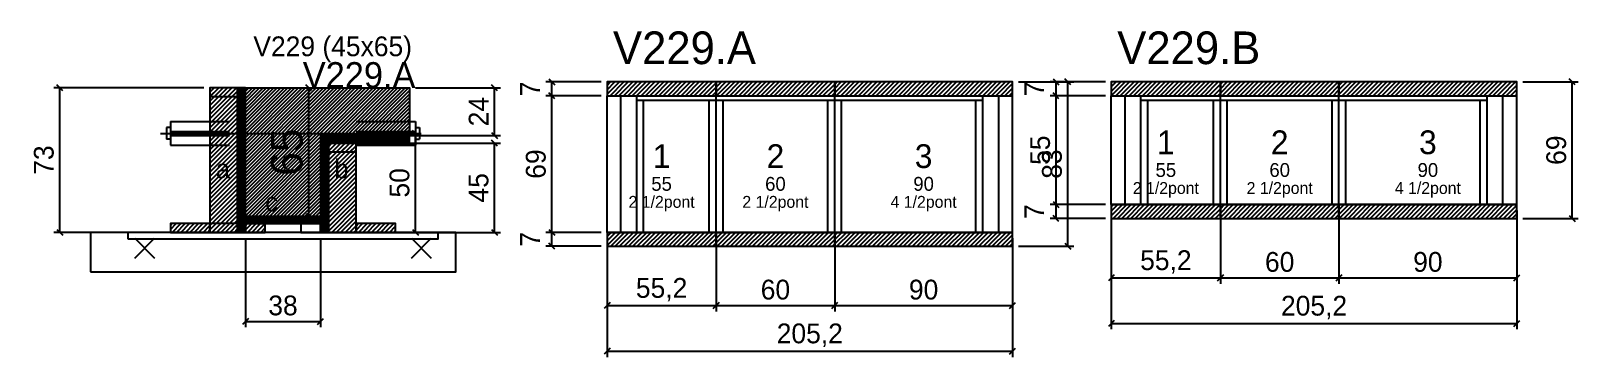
# Model space of a CAD drawing. Extents: x -69 to 714, y -132 to 33.
import ezdxf
from ezdxf.enums import TextEntityAlignment as Align

# ---------------------------------------------------------------- set-up
doc = ezdxf.new("R2010")
doc.units = 0
for name, color, linetype in [('5', 5, 'Continuous'), ('barrote', 126, 'Continuous'), ('CONCRETO', 251, 'Continuous'), ('COTA', 241, 'Continuous'), ('Cota Seção (2x)', 241, 'Continuous'), ('detalhes', 7, 'Continuous'), ('Hachura', 251, 'Continuous'), ('Madeira', 126, 'Continuous'), ('NOMENCLATURA', 7, 'Continuous'), ('Painéis', 200, 'Continuous'), ('presilha', 224, 'Continuous'), ('SARR_2.2x7', 40, 'Continuous'), ('SARR_3.5x7', 81, 'Continuous'), ('SCO-___-LAJ', 224, 'Continuous'), ('TENSOR', 224, 'Continuous'), ('texto', 7, 'Continuous'), ('Texto Seção', 7, 'Continuous')]:
    doc.layers.add(name, color=color, linetype=linetype)
doc.dimstyles.new('PAINEL', dxfattribs={"dimtxt": 10, "dimasz": 3, "dimexe": 3, "dimexo": 3, "dimgap": 3, "dimtad": 1, "dimblk": 'OBLIQUE', "dimblk1": 'OBLIQUE', "dimcen": 2.5, "dimclrd": 4, "dimclre": 4, "dimclrt": 240, "dimazin": 3, "dimtfac": 1, "dimtmove": 0, "dimatfit": 3})
doc.dimstyles.new('SECAO2X', dxfattribs={"dimtxt": 16, "dimasz": 3, "dimexe": 3, "dimexo": 3, "dimgap": 3, "dimtad": 1, "dimblk": 'OBLIQUE', "dimblk1": 'OBLIQUE', "dimcen": 2.5, "dimclrd": 4, "dimclre": 4, "dimclrt": 240, "dimazin": 3, "dimtfac": 1, "dimtmove": 0, "dimatfit": 3})

# ---------------------------------------------------------------- blocks, each defined once
blk = doc.blocks.new('_OBLIQUE')
at = {"color": 0, "linetype": 'BYBLOCK'}
blk.add_line((-0.5, -0.5), (0.5, 0.5), dxfattribs=at)

msp = doc.modelspace()

# ---------------------------------------------------------------- hatches: boundary and pattern name
at = {"layer": 'COTA'}
h = msp.add_hatch(dxfattribs=at)
h.set_pattern_fill('ANSI31', scale=0.4)
h.paths.add_polyline_path([(40, -61), (40, 4), (123, 4), (123, -20), (78, -20), (78, -61)])
h = msp.add_hatch(dxfattribs=at)
h.set_pattern_fill('ANSI31', scale=0.5)
h.paths.add_polyline_path([(223, 0), (278.2, 0), (278.2, 7), (223, 7)])
h = msp.add_hatch(dxfattribs=at)
h.set_pattern_fill('ANSI31', scale=0.5)
h.paths.add_polyline_path([(278.2, 0), (338.2, 0), (338.2, 7), (278.2, 7)])
h = msp.add_hatch(dxfattribs=at)
h.set_pattern_fill('ANSI31', scale=0.5)
h.paths.add_polyline_path([(338.2, 0), (428.2, 0), (428.2, 7), (338.2, 7)])
h = msp.add_hatch(dxfattribs=at)
h.set_pattern_fill('ANSI31', scale=0.5)
h.paths.add_polyline_path([(478.2, 0), (533.4, 0), (533.4, 7), (478.2, 7)])
h = msp.add_hatch(dxfattribs=at)
h.set_pattern_fill('ANSI31', scale=0.5)
h.paths.add_polyline_path([(533.4, 0), (593.4, 0), (593.4, 7), (533.4, 7)])
h = msp.add_hatch(dxfattribs=at)
h.set_pattern_fill('ANSI31', scale=0.5)
h.paths.add_polyline_path([(593.4, 0), (683.4, 0), (683.4, 7), (593.4, 7)])
h = msp.add_hatch(dxfattribs=at)
h.set_pattern_fill('ANSI31', scale=0.5)
h.paths.add_polyline_path([(478.2, -62), (533.4, -62), (533.4, -55), (478.2, -55)])
h = msp.add_hatch(dxfattribs=at)
h.set_pattern_fill('ANSI31', scale=0.5)
h.paths.add_polyline_path([(533.4, -62), (593.4, -62), (593.4, -55), (533.4, -55)])
h = msp.add_hatch(dxfattribs=at)
h.set_pattern_fill('ANSI31', scale=0.5)
h.paths.add_polyline_path([(593.4, -62), (683.4, -62), (683.4, -55), (593.4, -55)])
h = msp.add_hatch(dxfattribs=at)
h.set_pattern_fill('ANSI31', scale=0.5)
h.paths.add_polyline_path([(223, -76), (278.2, -76), (278.2, -69), (223, -69)])
h = msp.add_hatch(dxfattribs=at)
h.set_pattern_fill('ANSI31', scale=0.5)
h.paths.add_polyline_path([(278.2, -76), (338.2, -76), (338.2, -69), (278.2, -69)])
h = msp.add_hatch(dxfattribs=at)
h.set_pattern_fill('ANSI31', scale=0.5)
h.paths.add_polyline_path([(338.2, -76), (428.2, -76), (428.2, -69), (338.2, -69)])
at = {"layer": 'Hachura'}
h = msp.add_hatch(dxfattribs=at)
h.set_pattern_fill('ANSI31', scale=0.5)
h.paths.add_polyline_path([(22, -69), (36, -69), (36, 4), (22, 4)])
h = msp.add_hatch(dxfattribs=at)
h.set_pattern_fill('ANSI31', scale=0.5)
h.paths.add_polyline_path([(22, -0.4), (36, -0.4), (36, 4), (22, 4)])
h = msp.add_hatch(dxfattribs=at)
h.set_pattern_fill('SOLID')
h.paths.add_polyline_path([(36, -69), (40, -69), (40, 4), (36, 4)])
h = msp.add_hatch(dxfattribs=at)
h.set_pattern_fill('SOLID')
h.paths.add_polyline_path([(78, -24), (123, -24), (123, -20), (78, -20)])
h = msp.add_hatch(dxfattribs=at)
h.set_pattern_fill('SOLID')
h.paths.add_polyline_path([(78, -69), (82, -69), (82, -24), (78, -24)])
h = msp.add_hatch(dxfattribs=at)
h.set_pattern_fill('ANSI31', scale=0.5)
h.paths.add_polyline_path([(82, -69), (96, -69), (96, -24), (82, -24)])
h = msp.add_hatch(dxfattribs=at)
h.set_pattern_fill('ANSI31', scale=0.5)
h.paths.add_polyline_path([(82, -28.4), (96, -28.4), (96, -24), (82, -24)])
h = msp.add_hatch(dxfattribs=at)
h.set_pattern_fill('SOLID')
h.paths.add_polyline_path([(40, -64.6), (78, -64.6), (78, -61), (40, -61)])
h = msp.add_hatch(dxfattribs=at)
h.set_pattern_fill('ANSI31', scale=0.5)
h.paths.add_polyline_path([(2, -69), (22, -69), (22, -64.6), (2, -64.6)])
h = msp.add_hatch(dxfattribs=at)
h.set_pattern_fill('ANSI31', scale=0.5)
h.paths.add_polyline_path([(40, -69), (50, -69), (50, -64.6), (40, -64.6)])
h = msp.add_hatch(dxfattribs=at)
h.set_pattern_fill('ANSI31', scale=0.5)
h.paths.add_polyline_path([(96, -69), (116, -69), (116, -64.6), (96, -64.6)])

# ---------------------------------------------------------------- linework, layer by layer
for p, q in [((2, -13), (32, -13)), ((2, -13), (2, -25)), ((96, -13), (126, -13)), ((126, -13), (126, -25)), ((0, -16), (0, -22)), ((2, -16), (0, -16)), ((2, -22), (0, -22)), ((2, -18), (32, -18)), ((2, -20), (32, -20)), ((96, -18), (126, -18)), ((96, -20), (126, -20)), ((126, -16), (128, -16)), ((126, -22), (128, -22)), ((128, -16), (128, -22)), ((2, -25), (32, -25)), ((96, -25), (126, -25))]:
    msp.add_line(p, q)
at = {"layer": 'barrote'}
msp.add_lwpolyline([(-38.5, -89), (146.5, -89), (146.5, -69), (-38.5, -69)], close=True, dxfattribs=at)
at = {"layer": 'CONCRETO'}
msp.add_lwpolyline([(40, -61), (40, 4), (123, 4), (123, -20), (78, -20), (78, -61)], close=True, dxfattribs=at)
at = {"layer": 'Madeira'}
for points in [[(22, -69), (36, -69), (36, 4), (22, 4)], [(22, -0.4), (36, -0.4), (36, 4), (22, 4)], [(82, -69), (96, -69), (96, -24), (82, -24)], [(82, -28.4), (96, -28.4), (96, -24), (82, -24)], [(2, -69), (22, -69), (22, -64.6), (2, -64.6)], [(22, -69), (36, -69), (36, -64.6), (22, -64.6)], [(40, -69), (50, -69), (50, -64.6), (40, -64.6)], [(68, -69), (78, -69), (78, -64.6), (68, -64.6)], [(96, -69), (116, -69), (116, -64.6), (96, -64.6)]]:
    msp.add_lwpolyline(points, close=True, dxfattribs=at)
at = {"layer": 'Painéis'}
for p, q in [((223, 0), (278.2, 0)), ((223, -69), (223, 0)), ((278.2, -69), (278.2, 0)), ((278.2, -69), (278.2, 0)), ((278.2, 0), (338.2, 0)), ((278.2, -69), (278.2, 0)), ((338.2, -69), (338.2, 0)), ((338.2, -69), (338.2, 0)), ((338.2, 0), (428.2, 0)), ((338.2, -69), (338.2, 0)), ((428.2, -69), (428.2, 0)), ((478.2, 0), (533.4, 0)), ((478.2, -55), (478.2, 0)), ((533.4, -55), (533.4, 0)), ((533.4, -55), (533.4, 0)), ((533.4, 0), (593.4, 0)), ((533.4, -55), (533.4, 0)), ((593.4, -55), (593.4, 0)), ((593.4, -55), (593.4, 0)), ((593.4, 0), (683.4, 0)), ((593.4, -55), (593.4, 0)), ((683.4, -55), (683.4, 0)), ((478.2, -55), (533.4, -55)), ((533.4, -55), (593.4, -55)), ((593.4, -55), (683.4, -55)), ((223, -69), (278.2, -69)), ((278.2, -69), (338.2, -69)), ((338.2, -69), (428.2, -69))]:
    msp.add_line(p, q, dxfattribs=at)
for points in [[(36, -69), (40, -69), (40, 4), (36, 4)], [(78, -24), (123, -24), (123, -20), (78, -20)], [(78, -69), (82, -69), (82, -24), (78, -24)], [(40, -64.6), (78, -64.6), (78, -61), (40, -61)]]:
    msp.add_lwpolyline(points, close=True, dxfattribs=at)
at = {"layer": 'presilha'}
for p, q in [((-16, -82), (-6, -72)), ((-16, -72), (-6, -82)), ((124, -82), (134, -72)), ((124, -72), (134, -82))]:
    msp.add_line(p, q, dxfattribs=at)
at = {"layer": 'SARR_2.2x7'}
for p, q in [((230, -69), (230, 0)), ((421.2, -69), (421.2, 0)), ((485.2, -55), (485.2, 0)), ((676.4, -55), (676.4, 0)), ((238, -2.2), (278.2, -2.2)), ((278.2, -2.2), (338.2, -2.2)), ((338.2, -2.2), (413.2, -2.2)), ((493.2, -2.2), (533.4, -2.2)), ((533.4, -2.2), (593.4, -2.2)), ((593.4, -2.2), (668.4, -2.2))]:
    msp.add_line(p, q, dxfattribs=at)
at = {"layer": 'SARR_3.5x7'}
for p, q in [((238, -69), (238, 0)), ((278.2, -69), (278.2, 0)), ((278.2, -69), (278.2, 0)), ((338.2, -69), (338.2, 0)), ((338.2, -69), (338.2, 0)), ((413.2, -69), (413.2, 0)), ((493.2, -55), (493.2, 0)), ((533.4, -55), (533.4, 0)), ((533.4, -55), (533.4, 0)), ((593.4, -55), (593.4, 0)), ((593.4, -55), (593.4, 0)), ((668.4, -55), (668.4, 0)), ((241.5, -69), (241.5, -2.2)), ((274.7, -69), (274.7, -2.2)), ((281.7, -69), (281.7, -2.2)), ((334.7, -69), (334.7, -2.2)), ((341.7, -69), (341.7, -2.2)), ((409.7, -69), (409.7, -2.2)), ((496.7, -55), (496.7, -2.2)), ((529.9, -55), (529.9, -2.2)), ((536.9, -55), (536.9, -2.2)), ((589.9, -55), (589.9, -2.2)), ((596.9, -55), (596.9, -2.2)), ((664.9, -55), (664.9, -2.2)), ((493.2, -55), (496.7, -55)), ((529.9, -55), (533.4, -55)), ((533.4, -55), (536.9, -55)), ((589.9, -55), (593.4, -55)), ((593.4, -55), (596.9, -55)), ((664.9, -55), (668.4, -55)), ((238, -69), (241.5, -69)), ((274.7, -69), (278.2, -69)), ((278.2, -69), (281.7, -69)), ((334.7, -69), (338.2, -69)), ((338.2, -69), (341.7, -69)), ((409.7, -69), (413.2, -69))]:
    msp.add_line(p, q, dxfattribs=at)
at = {"layer": 'SCO-___-LAJ'}
for points in [[(223, 0), (278.2, 0), (278.2, 7), (223, 7)], [(278.2, 0), (338.2, 0), (338.2, 7), (278.2, 7)], [(338.2, 0), (428.2, 0), (428.2, 7), (338.2, 7)], [(478.2, 0), (533.4, 0), (533.4, 7), (478.2, 7)], [(533.4, 0), (593.4, 0), (593.4, 7), (533.4, 7)], [(593.4, 0), (683.4, 0), (683.4, 7), (593.4, 7)], [(478.2, -62), (533.4, -62), (533.4, -55), (478.2, -55)], [(533.4, -62), (593.4, -62), (593.4, -55), (533.4, -55)], [(593.4, -62), (683.4, -62), (683.4, -55), (593.4, -55)], [(-19.5, -72.2), (137.5, -72.2), (137.5, -69), (-19.5, -69)], [(223, -76), (278.2, -76), (278.2, -69), (223, -69)], [(278.2, -76), (338.2, -76), (338.2, -69), (278.2, -69)], [(338.2, -76), (428.2, -76), (428.2, -69), (338.2, -69)]]:
    msp.add_lwpolyline(points, close=True, dxfattribs=at)
at = {"layer": 'TENSOR'}
msp.add_line((-3, -19), (121, -19), dxfattribs=at)

# ---------------------------------------------------------------- texts
at = {"layer": '5'}
for s, height, p in [('1', 12, (505.8, -23.5)), ('2', 12, (563.4, -23.5)), ('3', 12, (638.4, -23.5)), ('1', 12, (250.6, -30.5)), ('2', 12, (308.2, -30.5)), ('3', 12, (383.2, -30.5)), ('55', 7, (505.8, -37.5)), ('60', 7, (563.4, -37.5)), ('90', 7, (638.4, -37.5)), ('55', 7, (250.6, -44.5)), ('60', 7, (308.2, -44.5)), ('90', 7, (383.2, -44.5))]:
    msp.add_text(s, height=height, dxfattribs=at).set_placement(p, align=Align.MIDDLE_CENTER)
at = {"layer": 'detalhes'}
for s, p in [('a', (25, -41.7)), ('b', (85, -41.7)), ('c', (50, -58.5))]:
    msp.add_text(s, height=9.6, dxfattribs=at).set_placement(p)
at = {"layer": 'NOMENCLATURA'}
for s, p in [('V229.A', (226, 16)), ('V229.B', (481.2, 16))]:
    msp.add_text(s, height=16.5, dxfattribs=at).set_placement(p)
at = {"layer": 'texto', "char_height": 6, "attachment_point": 5}
for s, insert in [('2 1/2pont', (505.8, -47.5)), ('2 1/2pont', (563.4, -47.5)), ('4 1/2pont', (638.4, -47.5)), ('2 1/2pont', (250.6, -54.5)), ('2 1/2pont', (308.2, -54.5)), ('4 1/2pont', (383.2, -54.5))]:
    msp.add_mtext(s, dxfattribs=dict(at, insert=insert))
at = {"layer": 'Texto Seção'}
for s, height, p in [('V229 (45x65)', 10, (44, 20)), ('V229.A', 13, (69, 4))]:
    msp.add_text(s, height=height, dxfattribs=at).set_placement(p)

# ---------------------------------------------------------------- dimensions: what is measured, and where the dimension line sits
at = {"layer": 'COTA'}
for base, p1, p2 in [((195, 0), (223, 0), (223, 7)), ((456.2, -76), (428.2, -76), (428.2, 7)), ((450.2, 0), (478.2, 0), (478.2, 7)), ((711.4, -62), (683.4, -62), (683.4, 7)), ((-54, -69), (2, -69), (22, 4)), ((166, -20), (123, -20), (123, 4)), ((195, -69), (223, -69), (223, 0)), ((450.2, -55), (478.2, -55), (478.2, 0)), ((126, -69), (96, -69), (96, -19)), ((166, -69), (96, -69), (96, -24)), ((450.2, -62), (478.2, -62), (478.2, -55)), ((195, -76), (223, -76), (223, -69))]:
    msp.add_linear_dim(base=base, p1=p1, p2=p2, angle=90, dimstyle='PAINEL', dxfattribs=at).render()
for base, p1, p2 in [((478.2, -92), (478.2, -55), (533.4, -55)), ((478.2, -115), (478.2, -55), (683.4, -55)), ((533.4, -92), (533.4, -55), (593.4, -55)), ((593.4, -92), (593.4, -55), (683.4, -55)), ((40, -114), (40, -69), (78, -69)), ((223, -106), (223, -69), (278.2, -69)), ((223, -129), (223, -69), (428.2, -69)), ((278.2, -106), (278.2, -69), (338.2, -69)), ((338.2, -106), (338.2, -69), (428.2, -69))]:
    msp.add_linear_dim(base=base, p1=p1, p2=p2, dimstyle='PAINEL', dxfattribs=at).render()
at = {"layer": 'Cota Seção (2x)'}
msp.add_linear_dim(base=(72, -61), p1=(40, -61), p2=(40, 4), angle=90, dimstyle='SECAO2X', dxfattribs=at).render()

doc.saveas('drawing.dxf')
